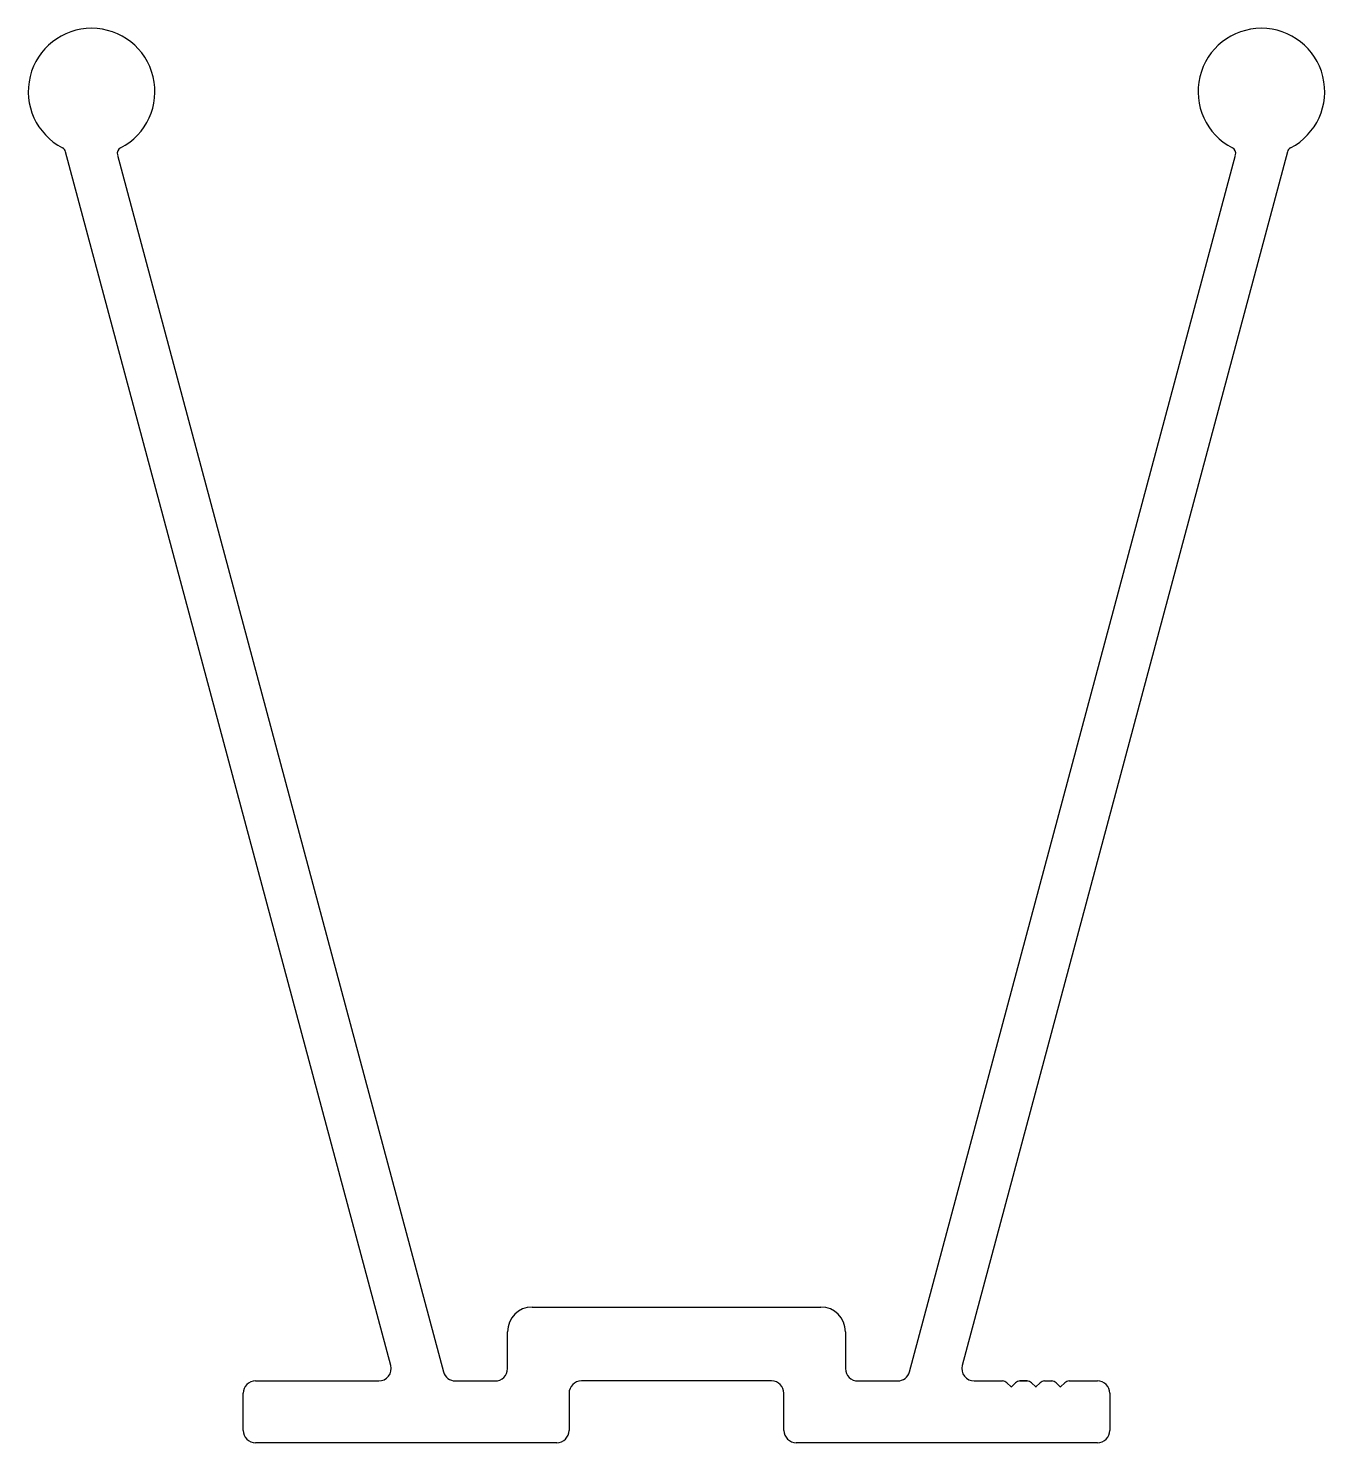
# Model space of a CAD drawing. Extents: x -26.4 to 26.3, y 1 to 58.5.
import ezdxf

# ---------------------------------------------------------------- set-up
doc = ezdxf.new("R2010")
doc.units = 0
doc.layers.add('1', color=7, linetype='CONTINUOUS')

msp = doc.modelspace()

# ---------------------------------------------------------------- linework, layer by layer
at = {"layer": '1', "linetype": 'CONTINUOUS'}
for p, q in [((-11.623, 4.187), (-24.837, 53.501)), ((24.815, 53.501), (11.601, 4.187)), ((-22.728, 53.366), (-9.481, 3.928)), ((9.459, 3.928), (22.705, 53.366)), ((-5.877, 6.561), (-0.011, 6.561)), ((-0.011, 6.561), (5.855, 6.561)), ((-6.878, 4.058), (-6.878, 5.559)), ((6.856, 5.559), (6.856, 4.058)), ((-17.117, 3.557), (-12.107, 3.557)), ((-8.997, 3.557), (-7.379, 3.557)), ((-0.011, 3.557), (-3.875, 3.557)), ((3.852, 3.557), (-0.011, 3.557)), ((7.357, 3.557), (8.975, 3.557)), ((12.085, 3.557), (13.236, 3.557)), ((13.236, 3.557), (13.236, 3.557)), ((13.413, 3.484), (13.584, 3.313)), ((13.595, 3.313), (13.766, 3.484)), ((13.943, 3.557), (14.236, 3.557)), ((14.236, 3.557), (13.943, 3.557)), ((13.943, 3.557), (14.236, 3.557)), ((14.236, 3.557), (13.943, 3.557)), ((13.943, 3.557), (14.236, 3.557)), ((14.413, 3.484), (14.584, 3.313)), ((14.595, 3.313), (14.766, 3.484)), ((14.943, 3.557), (15.236, 3.557)), ((15.413, 3.484), (15.584, 3.313)), ((15.595, 3.313), (15.766, 3.484)), ((15.943, 3.557), (17.094, 3.557)), ((-17.617, 1.549), (-17.617, 3.056)), ((-4.375, 3.056), (-4.375, 1.549)), ((4.353, 1.549), (4.353, 3.056)), ((17.595, 3.056), (17.595, 1.549)), ((-4.876, 1.049), (-17.117, 1.049)), ((17.094, 1.049), (4.854, 1.049))]:
    msp.add_line(p, q, dxfattribs=at)
for centre, radius, start, end in [((-23.779, 55.942), 2.572, 297.31232, 242.53193), ((23.757, 55.942), 2.572, 297.46804, 242.68769), ((-25.082, 53.435), 0.254, 15, 62.53193), ((-22.482, 53.432), 0.254, 117.31232, 195), ((22.46, 53.432), 0.254, 345, 62.68769), ((25.06, 53.435), 0.254, 117.46804, 165), ((-5.877, 5.559), 1.001, 90, 180), ((5.855, 5.559), 1.001, 360, 90), ((-12.107, 4.058), 0.501, 270, 15), ((-7.379, 4.058), 0.501, 270, 0), ((7.357, 4.058), 0.501, 180, 270), ((12.085, 4.058), 0.501, 165, 270), ((-17.117, 3.056), 0.501, 90, 180), ((-8.997, 4.058), 0.501, 195, 270), ((-3.875, 3.056), 0.501, 90, 180), ((3.852, 3.056), 0.501, 0, 90), ((8.975, 4.058), 0.501, 270, 345), ((13.236, 3.307), 0.25, 45, 90), ((13.943, 3.307), 0.25, 90, 135), ((14.236, 3.307), 0.25, 45, 90), ((14.943, 3.307), 0.25, 90, 135), ((15.236, 3.307), 0.25, 45, 90), ((15.943, 3.307), 0.25, 90, 135), ((17.094, 3.056), 0.501, 360, 90), ((13.59, 3.318), 0.008, 225, 315), ((14.59, 3.318), 0.008, 225, 315), ((15.589, 3.318), 0.008, 225, 315), ((-17.117, 1.549), 0.501, 180, 270), ((-4.876, 1.549), 0.501, 270, 0), ((4.854, 1.549), 0.501, 180, 270), ((17.094, 1.549), 0.501, 270, 360)]:
    msp.add_arc(centre, radius, start, end, dxfattribs=at)

doc.saveas('drawing.dxf')
